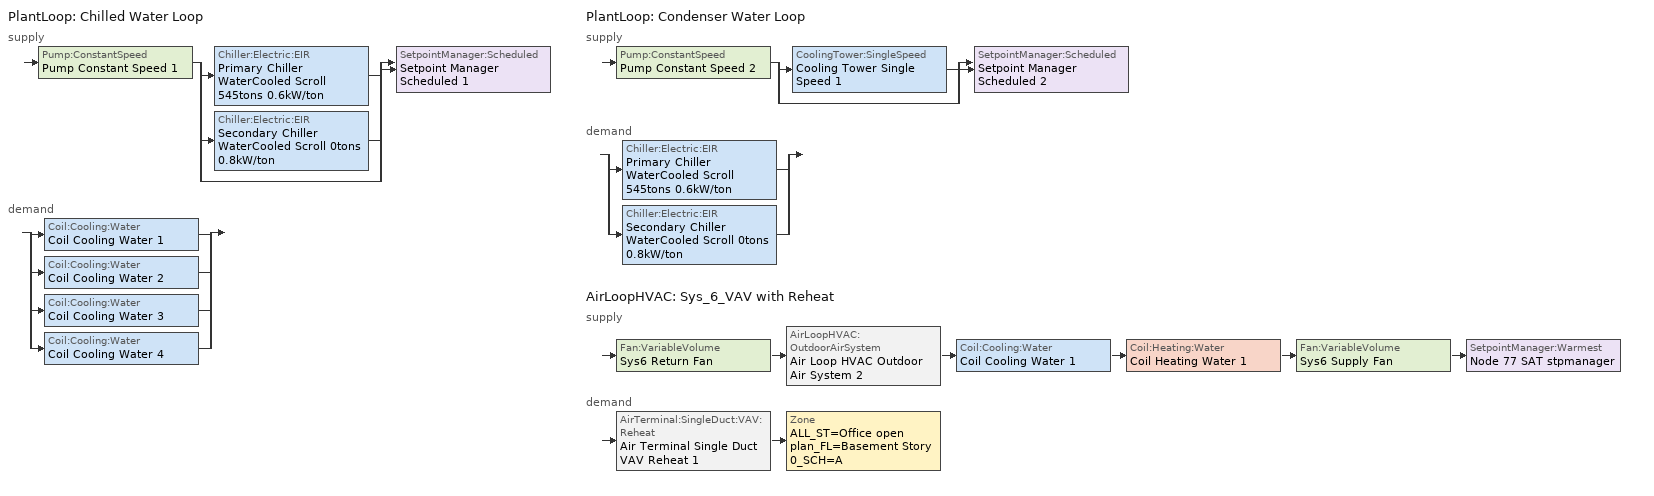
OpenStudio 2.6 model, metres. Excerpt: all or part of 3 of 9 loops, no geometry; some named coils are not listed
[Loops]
PlantLoop 'Chilled Water Loop'
 supply: Pump:ConstantSpeed 'Pump Constant Speed 1' > split
  | Chiller:Electric:EIR 'Primary Chiller WaterCooled Scroll 545tons 0.6kW/ton'
  | Chiller:Electric:EIR 'Secondary Chiller WaterCooled Scroll 0tons 0.8kW/ton'
  | bypass
  join > SetpointManager:Scheduled 'Setpoint Manager Scheduled 1'
 demand: split
  | Coil:Cooling:Water 'Coil Cooling Water 1'
  | Coil:Cooling:Water 'Coil Cooling Water 2'
  | Coil:Cooling:Water 'Coil Cooling Water 3'
  | Coil:Cooling:Water 'Coil Cooling Water 4'
PlantLoop 'Condenser Water Loop'
 supply: Pump:ConstantSpeed 'Pump Constant Speed 2' > split
  | CoolingTower:SingleSpeed 'Cooling Tower Single Speed 1'
  | bypass
  join > SetpointManager:Scheduled 'Setpoint Manager Scheduled 2'
 demand: split
  | Chiller:Electric:EIR 'Primary Chiller WaterCooled Scroll 545tons 0.6kW/ton'
  | Chiller:Electric:EIR 'Secondary Chiller WaterCooled Scroll 0tons 0.8kW/ton'
AirLoopHVAC 'Sys_6_VAV with Reheat'
 supply: Fan:VariableVolume 'Sys6 Return Fan' > AirLoopHVAC:OutdoorAirSystem 'Air Loop HVAC Outdoor Air System 2' > Coil:Cooling:Water 'Coil Cooling Water 1' > Coil:Heating:Water 'Coil Heating Water 1' > Fan:VariableVolume 'Sys6 Supply Fan' > SetpointManager:Warmest 'Node 77 SAT stpmanager'
 demand: AirTerminal:SingleDuct:VAV:Reheat 'Air Terminal Single Duct VAV Reheat 1' > Zone 'ALL_ST=Office open plan_FL=Basement Story 0_SCH=A'
[Sizing:Zone]
ALL_ST=Office open plan_FL=Basement Story 0_SCH=A: Zone Cooling Design Supply Air Temperature Input Method=SupplyAirTemperature; Zone Cooling Design Supply Air Temperature {C}=13; Zone Cooling Design Supply Air Temperature Difference {deltaC}=11.11; Zone Heating Design Supply Air Temperature Input Method=SupplyAirTemperature; Zone Heating Design Supply Air Temperature {C}=43; Zone Heating Design Supply Air Temperature Difference {deltaC}=11.11; Zone Cooling Design Supply Air Humidity Ratio {kg-H2O/kg-air}=0.0085; Zone Heating Design Supply Air Humidity Ratio {kg-H2O/kg-air}=0.008; Zone Heating Sizing Factor=1.3; Zone Cooling Sizing Factor=1.1; Cooling Design Air Flow Method=DesignDay; Heating Design Air Flow Method=DesignDay; Account for Dedicated Outdoor Air System=No; Dedicated Outdoor Air System Control Strategy=NeutralSupplyAir; Dedicated Outdoor Air Low Setpoint Temperature for Design {C}=autosize; Dedicated Outdoor Air High Setpoint Temperature for Design {C}=autosize
[Zone equipment]
ALL_ST=Office open plan_FL=Basement Story 0_SCH=A: ALL_ST=Office open plan_FL=Basement Story 0_SCH=A erv doas, Air Terminal Single Duct VAV Reheat 1, Zone HVAC Baseboard Convective Water 2
[PlantLoop] Glycol Concentration=0; Plant Loop Volume {m3}=Autocalculate; Load Distribution Scheme=Optimal
Chilled Water Loop; Condenser Water Loop
[Sizing:Plant] Loop Design Temperature Difference {deltaC}=6; Sizing Option=NonCoincident; Zone Timesteps in Averaging Window=1; Coincident Sizing Factor Mode=None
Name | Loop Type | Design Loop Exit Temperature {C}
Chilled Water Loop | Cooling | 7
Condenser Water Loop | Condenser | 29
[AirLoopHVAC]
Sys_6_VAV with Reheat: Availability Schedule=Sys_6_VAV with Reheat Occ Sch; Design Supply Air Flow Rate {m3/s}=AutoSize
[Sizing:System]
Sys_6_VAV with Reheat: Type of Load to Size On=Sensible; Design Outdoor Air Flow Rate {m3/s}=Autosize; Minimum System Air Flow Ratio=0.3; Preheat Design Temperature {C}=7; Preheat Design Humidity Ratio {kg-H2O/kg-Air}=0.008; Precool Design Temperature {C}=12.8; Precool Design Humidity Ratio {kg-H2O/kg-Air}=0.008; Central Cooling Design Supply Air Temperature {C}=13; Central Heating Design Supply Air Temperature {C}=13.1; Sizing Option=NonCoincident; 100% Outdoor Air in Cooling=No; 100% Outdoor Air in Heating=No; Central Cooling Design Supply Air Humidity Ratio {kg-H2O/kg-Air}=0.0085; Central Heating Design Supply Air Humidity Ratio {kg-H2O/kg-Air}=0.008; Cooling Design Air Flow Method=DesignDay; Cooling Design Air Flow Rate {m3/s}=0; Heating Design Air Flow Method=DesignDay; Heating Design Air Flow Rate {m3/s}=0; System Outdoor Air Method=ZoneSum; Zone Maximum Outdoor Air Fraction=1; Cooling Supply Air Flow Rate Per Floor Area {m3/s-m2}=0.00996765; Cooling Fraction of Autosized Cooling Supply Air Flow Rate=1; Cooling Supply Air Flow Rate Per Unit Cooling Capacity {m3/s-W}=3.94755e-05; Heating Supply Air Flow Rate Per Floor Area {m3/s-m2}=0.00996765; Heating Fraction of Autosized Heating Supply Air Flow Rate=1; Heating Fraction of Autosized Cooling Supply Air Flow Rate=1; Heating Supply Air Flow Rate Per Unit Heating Capacity {m3/s-W}=3.15882e-05; Cooling Design Capacity Method=CoolingDesignCapacity; Cooling Design Capacity {W}=autosize; Cooling Design Capacity Per Floor Area {W/m2}=234.7; Fraction of Autosized Cooling Design Capacity=1; Heating Design Capacity Method=HeatingDesignCapacity; Heating Design Capacity {W}=autosize; Heating Design Capacity Per Floor Area {W/m2}=157; Fraction of Autosized Heating Design Capacity=1; Central Cooling Capacity Control Method=OnOff
[Controller:OutdoorAir]
Controller Outdoor Air 2: Minimum Outdoor Air Flow Rate {m3/s}=0; Maximum Outdoor Air Flow Rate {m3/s}=0; Economizer Control Type=NoEconomizer; Economizer Control Action Type=ModulateFlow; Economizer Maximum Limit Dry-Bulb Temperature {C}=28; Economizer Maximum Limit Enthalpy {J/kg}=64000; Economizer Minimum Limit Dry-Bulb Temperature {C}=-100; Lockout Type=NoLockout; Minimum Limit Type=FixedMinimum; Minimum Outdoor Air Schedule=Sys_6_VAV with Reheat Occ Sch; Controller Mechanical Ventilation=Controller Mechanical Ventilation 2; High Humidity Control=No; Heat Recovery Bypass Control Type=BypassWhenOAFlowGreaterThanMinimum
[Controller:MechanicalVentilation]
Controller Mechanical Ventilation 2: Availability Schedule=Always On Discrete; System Outdoor Air Method=ZoneSum
[AirLoopHVAC:OutdoorAirSystem]
Air Loop HVAC Outdoor Air System 2: Controller=Controller Outdoor Air 2
[Pump:ConstantSpeed] Rated Flow Rate {m3/s}=autosize; Rated Pump Head {Pa}=179352; Rated Power Consumption {W}=autosize; Fraction of Motor Inefficiencies to Fluid Stream=0; Pump Control Type=Intermittent; Design Power Sizing Method=PowerPerFlowPerPressure; Design Electric Power per Unit Flow Rate {W/(m3/s)}=348701.1
Name | Motor Efficiency | Design Shaft Power per Unit Flow Rate per Unit Head {W-s/m3-Pa}
Pump Constant Speed 1 | 0.936 | 1.83242
Pump Constant Speed 2 | 0.95 | 1.59414
[Chiller:Electric:EIR] Cooling Capacity Function of Temperature Curve=WaterCooled_Scroll_CAPFT_NECB2011; Electric Input to Cooling Output Ratio Function of Temperature Curve=WaterCooled_Scroll_EIRFT_NECB2011; Electric Input to Cooling Output Ratio Function of Part Load Ratio Curve=WaterCooled_Scroll_EIRFPLR_NECB2011; Minimum Part Load Ratio=0.25; Minimum Unloading Ratio=0.25; Condenser Type=WaterCooled; Chiller Flow Mode=LeavingSetpointModulated; Design Heat Recovery Water Flow Rate {m3/s}=0; Sizing Factor=1; Basin Heater Capacity {W/K}=0; Basin Heater Setpoint Temperature {C}=10
Name | Reference Capacity {W} | Reference COP {W/W}
Primary Chiller WaterCooled Scroll 545tons 0.6kW/ton | 1.91747e+06 | 5.67258
Secondary Chiller WaterCooled Scroll 0tons 0.8kW/ton | 0.001 | 4.5032
[SetpointManager:Scheduled] Control Variable=Temperature
Name | Schedule
Setpoint Manager Scheduled 1 | CHW Temp
Setpoint Manager Scheduled 2 | CW Temp
[CoolingTower:SingleSpeed]
Cooling Tower Single Speed 1: Design Water Flow Rate {m3/s}=autosize; Design Air Flow Rate {m3/s}=autosize; Fan Power at Design Air Flow Rate {W}=29321.4; U-Factor Times Area Value at Design Air Flow Rate {W/K}=autosize; Air Flow Rate in Free Convection Regime {m3/s}=autosize; U-Factor Times Area Value at Free Convection Air Flow Rate {W/K}=autosize; Performance Input Method=UFactorTimesAreaAndDesignWaterFlowRate; Free Convection Capacity {W}=0; Basin Heater Capacity {W/K}=0; Evaporation Loss Mode=LossFactor; Evaporation Loss Factor {percent/K}=0.2; Drift Loss Percent {percent}=0.008; Blowdown Calculation Mode=ConcentrationRatio; Blowdown Concentration Ratio=3; Capacity Control=FanCycling; Number of Cells=2; Cell Control=MinimalCell; Cell Minimum  Water Flow Rate Fraction=0.33; Cell Maximum Water Flow Rate Fraction=2.5; Sizing Factor=1; Free Convection Air Flow Rate Sizing Factor=0.1; Free Convection U-Factor Times Area Value Sizing Factor=0.1; Heat Rejection Capacity and Nominal Capacity Sizing Ratio=1.25; Free Convection Nominal Capacity Sizing Factor=0.1; Design Inlet Air Dry-Bulb Temperature {C}=35; Design Inlet Air Wet-Bulb Temperature {C}=24; Design Approach Temperature {deltaC}=5; Design Range Temperature {deltaC}=6
[Fan:VariableVolume] Availability Schedule=Always On Discrete; Maximum Flow Rate {m3/s}=Autosize; Fan Power Minimum Flow Rate Input Method=Fraction; Fan Power Minimum Flow Fraction=0.68; Fan Power Minimum Air Flow Rate {m3/s}=0; Motor In Airstream Fraction=1; Fan Power Coefficient 1=-2.4176; Fan Power Coefficient 2=9.5874; Fan Power Coefficient 3=-11.559; Fan Power Coefficient 4=5.4009; Fan Power Coefficient 5=0
Name | Fan Efficiency | Pressure Rise {Pa} | Motor Efficiency
Sys6 Supply Fan | 0.549965 | 1000 | 0.8461
Sys6 Return Fan | 0.299975 | 250 | 0.4615
[Coil:Cooling:Water] Availability Schedule=Always On Discrete
Coil Cooling Water 1; Coil Cooling Water 2; Coil Cooling Water 3; Coil Cooling Water 4
[Controller:WaterCoil] Action=Reverse; Minimum Actuated Flow {m3/s}=0
Name | Water Coil
Controller Water Coil 2 | Coil Cooling Water 1
Controller Water Coil 5 | Coil Cooling Water 2
Controller Water Coil 13 | Coil Cooling Water 3
Controller Water Coil 21 | Coil Cooling Water 4
[AirTerminal:SingleDuct:VAV:Reheat]
Air Terminal Single Duct VAV Reheat 1: Availability Schedule=Always On Discrete; Maximum Air Flow Rate {m3/s}=AutoSize; Zone Minimum Air Flow Input Method=Constant; Constant Minimum Air Flow Fraction=0.05; Fixed Minimum Air Flow Rate {m3/s}=1.56736; Reheat Coil=Coil Heating Water 2; Maximum Hot Water or Steam Flow Rate {m3/s}=AutoSize; Minimum Hot Water or Steam Flow Rate {m3/s}=0; Convergence Tolerance=0.001; Damper Heating Action=Normal; Maximum Flow per Zone Floor Area During Reheat {m3/s-m2}=AutoSize; Maximum Flow Fraction During Reheat=AutoSize; Maximum Reheat Air Temperature {C}=43; Control For Outdoor Air=No
[HeatExchanger:AirToAir:SensibleAndLatent]
ALL_ST=Office open plan_FL=Basement Story 0_SCH=A erv hx: Availability Schedule=Always On Discrete; Nominal Supply Air Flow Rate {m3/s}=autosize; Sensible Effectiveness at 100% Heating Air Flow=0.76; Latent Effectiveness at 100% Heating Air Flow=0.75; Sensible Effectiveness at 75% Heating Air Flow=0.81; Latent Effectiveness at 75% Heating Air Flow=0.75; Sensible Effectiveness at 100% Cooling Air Flow=0.76; Latent Effectiveness at 100% Cooling Air Flow=0.75; Sensible Effectiveness at 75% Cooling Air Flow=0.81; Latent Effectiveness at 75% Cooling Air Flow=0.75; Nominal Electric Power {W}=0; Supply Air Outlet Temperature Control=No; Heat Exchanger Type=Rotary; Frost Control Type=ExhaustAirRecirculation; Threshold Temperature {C}=-23.3; Initial Defrost Time Fraction=0.167; Rate of Defrost Time Fraction Increase {1/K}=0.012; Economizer Lockout=No
[ZoneHVAC:EnergyRecoveryVentilator:Controller]
ALL_ST=Office open plan_FL=Basement Story 0_SCH=A erv contr: Temperature High Limit {C}=19; Temperature Low Limit {C}=13; Electronic Enthalpy Limit Curve=Curve Cubic 20; Exhaust Air Temperature Limit=NoExhaustAirTemperatureLimit; Exhaust Air Enthalpy Limit=NoExhaustAirEnthalpyLimit; Time of Day Economizer Flow Control Schedule=Always Off Discrete; High Humidity Control Flag=No; High Humidity Outdoor Air Flow Ratio=1; Control High Indoor Humidity Based on Outdoor Humidity Ratio=Yes
[Fan:OnOff] Availability Schedule=Always On Discrete; Fan Efficiency=0.75; Pressure Rise {Pa}=200; Maximum Flow Rate {m3/s}=autosize; Motor Efficiency=0.9; Motor In Airstream Fraction=1
Name | Fan Power Ratio Function of Speed Ratio Curve | Fan Efficiency Ratio Function of Speed Ratio Curve
ALL_ST=Office open plan_FL=Basement Story 0_SCH=A erv sup fan | Fan On Off Power Curve 38 | Fan On Off Efficiency Curve 38
ALL_ST=Office open plan_FL=Basement Story 0_SCH=A erv exh fan | Fan On Off Power Curve 39 | Fan On Off Efficiency Curve 39
[ZoneHVAC:EnergyRecoveryVentilator]
ALL_ST=Office open plan_FL=Basement Story 0_SCH=A erv doas: Availability Schedule=Sys_6_VAV with Reheat Occ Sch; Heat Exchanger=ALL_ST=Office open plan_FL=Basement Story 0_SCH=A erv hx; Supply Air Flow Rate {m3/s}=autosize; Exhaust Air Flow Rate {m3/s}=autosize; Supply Air Fan=ALL_ST=Office open plan_FL=Basement Story 0_SCH=A erv sup fan; Exhaust Air Fan=ALL_ST=Office open plan_FL=Basement Story 0_SCH=A erv exh fan; Controller=ALL_ST=Office open plan_FL=Basement Story 0_SCH=A erv contr; Ventilation Rate per Unit Floor Area {m3/s-m2}=0.00042164; Ventilation Rate per Occupant {m3/s-person}=0
[SetpointManager:Warmest]
Node 77 SAT stpmanager: Control Variable=Temperature; Minimum Setpoint Temperature {C}=12; Maximum Setpoint Temperature {C}=35; Strategy=MaximumTemperature
[Schedule:Ruleset]
Name | Default Day Schedule | Summer Design Day Schedule | Winter Design Day Schedule
CHW Temp | Schedule Day 3
CW Temp | Schedule Day 4
Sys_6_VAV with Reheat Occ Sch | Sys_6_VAV with Reheat Occ Sch Default | Sys_6_VAV with Reheat Occ Sch Summer Design Day | Sys_6_VAV with Reheat Occ Sch Winter Design Day
[Schedule:Day]
Schedule Day 3; wkdCHW Temp 1; satCHW Temp 1; sunCHW Temp 1: 1, 0, 7, 2, 0, 7, 3, 0, 7, 4, 0, 7, 5, 0, 7, 6, 0, 7, 7, 0, 7, 8, 0, 7, 9, 0, 7, 10, 0, 7, 11, 0, 7, 12, 0, 7, 13, 0, 7, 14, 0, 7, 15, 0, 7, 16, 0, 7, 17, 0, 7, 18, 0, 7, 19, 0, 7, 20, 0, 7, 21, 0, 7, 22, 0, 7, 23, 0, 7, 24, 0, 7
Schedule Day 4; wkdCW Temp 1; satCW Temp 1; sunCW Temp 1: 1, 0, 29, 2, 0, 29, 3, 0, 29, 4, 0, 29, 5, 0, 29, 6, 0, 29, 7, 0, 29, 8, 0, 29, 9, 0, 29, 10, 0, 29, 11, 0, 29, 12, 0, 29, 13, 0, 29, 14, 0, 29, 15, 0, 29, 16, 0, 29, 17, 0, 29, 18, 0, 29, 19, 0, 29, 20, 0, 29, 21, 0, 29, 22, 0, 29, 23, 0, 29, 24, 0, 29
Sys_6_VAV with Reheat Occ Sch Default; Sys_6_VAV with Reheat Occ Sch Winter Design Day; Sys_6_VAV with Reheat Occ Sch Summer Design Day: 24, 0, 1
Sys_6_VAV with Reheat Occ Sch Monday; Sys_6_VAV with Reheat Occ Sch Tuesday; Sys_6_VAV with Reheat Occ Sch Wednesday; Sys_6_VAV with Reheat Occ Sch Thursday; Sys_6_VAV with Reheat Occ Sch Friday: 8, 0, 0, 19, 0, 1, 24, 0, 0
Sys_6_VAV with Reheat Occ Sch Saturday; Sys_6_VAV with Reheat Occ Sch Sunday: 24, 0, 0
[Schedule:Rule] Date Specification Type=DateRange; Start Month=1; Start Day=1; End Month=12
Name | Schedule Ruleset | Rule Order | Day Schedule | Apply Sunday | Apply Monday | Apply Tuesday | Apply Wednesday | Apply Thursday | Apply Friday | Apply Saturday | End Day
wkdCHW Temp rule | CHW Temp | 2 | wkdCHW Temp 1 | No | Yes | Yes | Yes | Yes | Yes | No | 31
satCHW Temprule | CHW Temp | 1 | satCHW Temp 1 | No | No | No | No | No | No | Yes | 31
sunCHW Temprule | CHW Temp | 0 | sunCHW Temp 1 | Yes | No | No | No | No | No | No | 31
wkdCW Temp rule | CW Temp | 2 | wkdCW Temp 1 | No | Yes | Yes | Yes | Yes | Yes | No | 31
satCW Temprule | CW Temp | 1 | satCW Temp 1 | No | No | No | No | No | No | Yes | 31
sunCW Temprule | CW Temp | 0 | sunCW Temp 1 | Yes | No | No | No | No | No | No | 31
Sys_6_VAV with Reheat Occ Sch Monday Rule | Sys_6_VAV with Reheat Occ Sch | 6 | Sys_6_VAV with Reheat Occ Sch Monday |  | Yes |  |  |  |  |  | 25
Sys_6_VAV with Reheat Occ Sch Tuesday Rule | Sys_6_VAV with Reheat Occ Sch | 5 | Sys_6_VAV with Reheat Occ Sch Tuesday |  |  | Yes |  |  |  |  | 26
Sys_6_VAV with Reheat Occ Sch Wednesday Rule | Sys_6_VAV with Reheat Occ Sch | 4 | Sys_6_VAV with Reheat Occ Sch Wednesday |  |  |  | Yes |  |  |  | 27
Sys_6_VAV with Reheat Occ Sch Thursday Rule | Sys_6_VAV with Reheat Occ Sch | 3 | Sys_6_VAV with Reheat Occ Sch Thursday |  |  |  |  | Yes |  |  | 28
Sys_6_VAV with Reheat Occ Sch Friday Rule | Sys_6_VAV with Reheat Occ Sch | 2 | Sys_6_VAV with Reheat Occ Sch Friday |  |  |  |  |  | Yes |  | 29
Sys_6_VAV with Reheat Occ Sch Saturday Rule | Sys_6_VAV with Reheat Occ Sch | 1 | Sys_6_VAV with Reheat Occ Sch Saturday |  |  |  |  |  |  | Yes | 30
Sys_6_VAV with Reheat Occ Sch Sunday Rule | Sys_6_VAV with Reheat Occ Sch | 0 | Sys_6_VAV with Reheat Occ Sch Sunday | Yes |  |  |  |  |  |  | 31
[Schedule:Constant]
Name | Value
Always On Discrete | 1
Always Off Discrete | 0
[Curve:Biquadratic] Minimum Value of x=5; Maximum Value of x=10; Minimum Value of y=24; Maximum Value of y=35
Name | Coefficient1 Constant | Coefficient2 x | Coefficient3 x**2 | Coefficient4 y | Coefficient5 y**2 | Coefficient6 x*y
WaterCooled_Scroll_CAPFT_NECB2011 | 0.94418 | 0.0337102 | 9.75564e-05 | -0.00322114 | -4.91832e-05 | -0.000177584
WaterCooled_Scroll_EIRFT_NECB2011 | 0.727393 | -0.0118922 | 0.000541177 | 0.00187934 | 0.000473461 | -0.000711472
[Curve:Quadratic]
WaterCooled_Scroll_EIRFPLR_NECB2011: Coefficient1 Constant=0.04412; Coefficient2 x=0.640367; Coefficient3 x**2=0.319555; Minimum Value of x=0; Maximum Value of x=1
[Curve:Cubic]
Name | Coefficient1 Constant | Coefficient2 x | Coefficient3 x**2 | Coefficient4 x**3 | Minimum Value of x | Maximum Value of x
Fan On Off Efficiency Curve 38; Fan On Off Efficiency Curve 39 | 1 | 0 | 0 | 0 | 0 | 1
Curve Cubic 20 | 0.013427 | -0.00047892 | 5.3352e-05 | -1.8103e-06 | 16.6 | 29.13
[Curve:Exponent] Coefficient1 Constant=1; Coefficient2 Constant=0; Coefficient3 Constant=0; Minimum Value of x=0; Maximum Value of x=1
Fan On Off Power Curve 38; Fan On Off Power Curve 39
